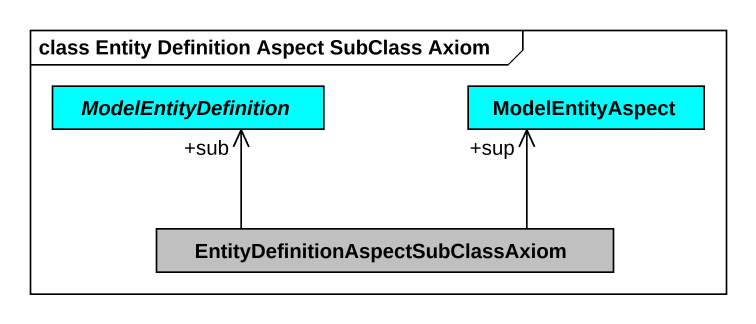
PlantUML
@startuml
mainframe class Entity Definition Aspect SubClass Axiom
hide circle
hide empty members
abstract class ModelEntityDefinition #00FFFF
class ModelEntityAspect #00FFFF
class "EntityDefinitionAspectSubClassAxiom" as EntityDefinitionAspectSubCla #C0C0C0
EntityDefinitionAspectSubCla -up-> "+sub" ModelEntityDefinition
EntityDefinitionAspectSubCla -up-> "+sup" ModelEntityAspect
@enduml
